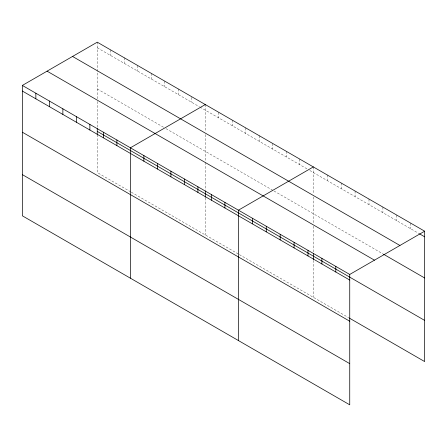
<?xml version="1.0" encoding="UTF-8"?>
<svg xmlns="http://www.w3.org/2000/svg" width="447" height="447" viewBox="0 0 447 447"><rect width="100%" height="100%" fill="white"/><g stroke="black" fill="none" stroke-linecap="round" stroke-linejoin="round"><path stroke-width="0.34" stroke-dasharray="2.23 1.68" d="M97.262 98.698L97.262 72.213M97.262 71.514L97.262 42.18M97.262 47.784L199.429 106.772M200.016 107.112L307.463 169.145M309.816 170.503L418.85 233.457M97.262 88.959L163.608 127.266M165.96 128.624L272.821 190.321M274 190.998L382.906 253.879M130.731 191.88L97.262 172.553L97.262 134.871M131.317 192.216L238.765 254.254M239.357 254.594L348.705 317.722M410.737 223.165L410.737 228.769M396.824 215.13L396.824 220.734M382.906 207.095L382.906 212.705M368.993 199.066L368.993 204.67M355.08 191.031L355.08 196.635M341.167 182.996L341.167 188.606M327.254 174.961L327.254 180.571M313.336 166.932L313.336 194.171M313.336 196.965L313.336 223.45M313.336 226.227L313.336 251.957M313.336 260.322L313.336 297.305M299.831 159.132L299.831 164.742M286.326 151.337L286.326 156.942M272.821 143.537L272.821 149.147M259.316 135.743L259.316 141.353M245.811 127.948L245.811 133.552M232.306 120.148L232.306 125.758M218.806 112.353L218.806 117.958M205.302 104.553L205.302 131.798M205.302 134.586L205.302 161.769M205.302 162.462L205.302 190.282M205.302 197.943L205.302 234.932M191.797 97.379L191.797 102.363M178.292 88.959L178.292 94.568M164.787 81.164L164.787 86.774M151.282 73.369L151.282 78.974M137.777 65.569L137.777 71.179M124.272 57.775L124.272 63.379M110.767 49.975L110.767 55.584M97.262 101.48L97.262 127.903"/><path stroke-width="0.67" d="M349.738 321.225L349.738 274.447L22.35 85.427L22.35 215.806L349.738 404.82L349.738 321.225L22.35 132.211M349.28 318.057L424.65 361.573L424.65 231.194L97.262 42.18L22.35 85.427M205.302 104.553L130.39 147.806L130.39 278.179M313.336 166.932L238.43 210.179L238.43 340.553M349.738 274.447L424.65 231.194M419.431 233.792L424.65 236.804M72.543 56.451L399.931 245.47M383.487 254.214L424.65 277.978M47.069 71.157L374.457 260.171M97.262 131.379L424.65 320.398M22.35 91.037L349.738 280.051M22.35 174.632L349.738 363.646M335.826 266.412L335.826 272.022M321.913 258.377L321.913 263.987M313.336 253.348L313.336 259.623M308 250.348L308 255.952M294.081 242.313L294.081 247.917M280.168 234.278L280.168 239.888M266.256 226.243L266.256 231.853M252.343 218.214L252.343 223.818M224.925 202.385L224.925 207.989M211.42 194.585L211.42 200.195M205.302 190.975L205.302 197.244M197.915 186.79L197.915 192.394M184.41 178.99L184.41 184.6M170.905 171.195L170.905 176.8M157.4 163.395L157.4 169.005M143.895 155.601L143.895 161.211M116.885 140.006L116.885 145.616M103.38 132.211L103.38 137.816M97.262 128.602L97.262 134.871M89.875 124.411L89.875 130.021M76.37 116.617L76.37 122.221M62.865 108.822L62.865 114.426M49.36 101.022L49.36 106.632M35.855 93.227L35.855 98.832"/></g></svg>
